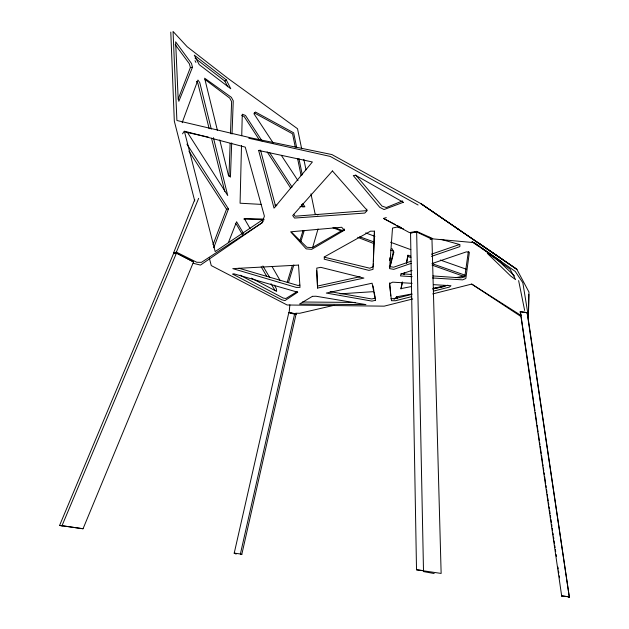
<?xml version="1.0" encoding="UTF-8"?>
<svg xmlns="http://www.w3.org/2000/svg" width="629" height="629" viewBox="0 0 629 629"><rect width="100%" height="100%" fill="white"/><g stroke="black" fill="none" stroke-linecap="round" stroke-linejoin="round"><path stroke-width="0.94" d="M386.292 217.603L383.501 218.412L409.448 232.62L416.642 231.362L433.444 238.934L474.376 242.652L515.245 271.421L522.833 282.759L528.407 316.804L528.832 294.396M528.407 316.804L528.965 292.076L516.834 269.314L478.064 242.55M241.497 145.511L240.074 203.214L261.357 204.401M241.74 135.73L242.275 114.219L245.459 115.437L262.057 140.959M373.319 263.708L373.217 266.657L369.828 268.229L323.974 257.119M373.39 261.75L374.42 231.323M228.964 176.458L230.135 143.428M230.473 133.71L231.614 101.654L229.727 98.108L205.007 79.506M231.7 142.885L230.434 177.134L228.398 175.129L219.765 139.96M232.022 134.079L233.257 100.813L231.354 97.314L204.614 78.177L217.437 130.455M317.566 288.066L316.757 268.111L320.766 267.341L363.892 278.081L317.566 288.066L316.694 270.824M389.65 260.665L389.815 257.741M289.867 304.829L289.143 312.582L296.424 313.887L295.756 313.234L299.774 313.273L334.235 305.269M468.338 251.639L464.807 276.839L460.908 277.884L432.862 275.942M402.34 281.949L400.932 288.632L411.5 286.525M403.944 274.315L404.345 272.404M406.358 262.859L407.962 255.225L410.737 256.192M390.098 266.492L393.4 251.128L390.648 250.067M400.988 288.994L402.458 282.327M404.14 274.716L404.565 272.805M406.664 263.292L407.962 255.225M288.829 312.534L234.224 553.135L240.388 553.984L294.647 313.832L288.687 312.503M389.933 267.294L393.911 252.119L391.891 248.471M312.566 247.708L318.046 228.932M288.491 282.563L293.822 264.919M300.843 241.717L304.216 230.576M287.201 282.295L292.375 265.407M299.836 241.009L302.997 230.686M366.809 209.135L366.322 210.684L295.119 216.211L293.649 214.308M568.742 597.55L568.978 596.842L561.666 595.867L520.285 311.74L527.094 312.605L527.951 316.945L569.339 597.22L527.094 312.605M182.158 122.71L197.931 80.048L199.786 82.651L211.289 129.126M213.75 247.724L228.469 208.891L186.931 144.127M213.034 244.618L226.542 209.205L188.959 151.204M178.125 99.288L190.383 67.515L189.384 63.804L175.177 44.62M228.358 242.692L236.583 221.754L243.533 233.438M175.279 253.802L173.588 252.874L194.754 199.582M192.466 67.279L178.833 101.332L178.149 98.328L175.625 41.813L191.515 63.482L192.466 67.279L190.383 67.515M173.588 252.874L176.372 252.135L198.654 198.332M59.582 525.451L83.044 528.753L193.543 261.923L176.458 253.086L173.549 253.573L59.582 525.451L62.428 525.868M59.629 525.459L62.019 525.671L176.458 253.086L193.528 261.9M182.536 133.835L184.266 131.147L245.247 147.131L264.408 216.156L262.049 222.8L200.486 265.076L193.127 263.276M263.213 221.274L262.049 222.8L201.437 262.356L196.775 262.277L176.372 252.135M227.69 86.739L224.899 81.141L226.275 79.859L194.298 55.163L199.236 64.638L230.764 88.744L226.275 79.859M394.037 299.215L396.679 296.809L411.932 293.947M502.422 259.447L421.005 203.702L516.834 269.314L421.005 203.702L331.915 154.569L251.734 138.058L176.898 120.501L173.046 31.45L187.167 46.727L228.13 78.515L297.525 128.725L301.676 148.829M297.132 291.604L285.92 298.492L283.192 298.044L240.136 275.195M344.519 229.082L312.236 247.645L306.866 247.252L291.785 232.471M402.56 200.91L386.285 207.531L382.023 206.1L355.755 175.011M411.122 261.192L393.636 267.223L389.32 266.515M431.376 254.21L458.981 244.681M411.232 263.347L393.801 269.346L389.571 268.614L392.512 228.068L396.954 227.069L403.535 228.901M431.415 256.404L459.854 246.615L459.925 244.618L441.126 239.382M412.019 270.384L400.948 274.15L400.5 275.927L412.137 276.666M432.304 263.472L466.427 251.852L469.383 252.198L465.845 278.498L462.574 279.866L432.508 277.955M411.909 294.341L394.886 298.665L390.947 298.657M432.721 289.057L447.856 285.212M411.547 296.66L395.437 300.741L391.474 300.717L389.532 283.655L392.677 282.162L412.105 283.349M433.35 291.148L449.46 287.076L450.977 285.723L433.491 284.654M412.734 298.964L384.201 306.158L287.099 304.986L211.258 265.58L209.315 257.976M432.705 293.924L471.695 284.08L519.947 314.791M375.301 298.177L371.731 298.979L330.131 291.644M317.653 286.046L360.04 276.705M455.671 277.704L465.279 275.793M433.326 288.263L445.819 285.778M299.915 285.11L297.989 285.472L238.926 268.245M432.996 288.719L443.476 286.785M173.58 253.613L176.458 253.086M416.65 231.967L410.548 232.982L416.516 569.788L441.141 573.428L431.966 239.224L416.65 231.967L423.49 570.613L416.516 569.788M226.542 209.205L228.469 208.891M410.564 232.903L416.752 231.983M258.629 150.441L312.385 161.975L274.024 208.152L258.629 150.441L260.524 150.197L275.746 206.776M430.181 239.366L431.966 239.209M340.037 293.829L374.003 291.628M302.525 302.014L355.306 302.431M243.816 219.081L264.227 219.78M274.897 205.156L276.831 205.266M300.057 206.556L304.892 206.831L302.746 203.537M400.948 273.741L411.586 274.472M562.208 596.253L561.666 595.867L569.166 596.874M62.019 525.671L83.075 528.761M434.175 573.53L423.545 571.588L423.356 570.589M208.325 137.106L184.541 131.87L215.173 251.569L263.693 219.073L244.272 218.452L250.098 228.547M248.785 138.246L330.288 156.44L418.088 205.007M290.079 313.1L296.007 314.429L241.795 554.424L240.388 553.984M234.224 553.135L235.914 553.622L236.001 554.251M234.255 553.135L235.883 553.622M240.333 553.976L241.843 554.424M432.013 263.63L465.311 275.274M410.808 249.65L390.546 242.236M440.339 260.06L466.175 269.173M408.135 256.624L410.894 257.607M432.068 265.116L464.288 276.54M333.802 227.383L342.097 230.395M359.615 236.756L374.373 242.11M317.873 214.953L315.113 213.915L310.962 193.818M365.708 232.911L374.908 236.362M332.922 227.729L342.082 231.275M357.665 237.306L374.161 243.682M294.584 313.816L296.062 314.437L294.647 313.832M241.764 115.469L244.115 116.467L259.643 140.338M383.501 218.412L395.444 224.6M397.151 225.489L401.412 227.698M251.435 278.167L276.666 291.408L276.296 288.522L274.307 285.181M429.261 237.243L430.951 238.147M254.25 112.898L292.564 133.82L295.268 147.084M471.695 284.08L520.419 316.159M472.206 241.725L479.4 246.576M472.025 241.795L500.951 261.546L482.632 248.785M455.388 227.226L458.808 229.648M561.728 595.875L562.255 596.261M514.53 275.966L495.51 257.906M195.045 58.151L224.899 81.141M235.34 223.594L236.598 224.592L242.495 234.727M568.978 596.842L569.418 597.228M196.421 81.345L197.836 83.177L209.158 128.709M273.285 143.113L253.927 113.715L255.445 112.017L293.672 132.829L296.605 147.147M281.344 155.363L298.012 180.68M269.55 152.485L292.037 187.065M267.136 151.864L290.684 188.079M301.385 204.535L302.989 207.004M187.631 132.711L227.729 195.525L213.404 137.665M262.891 265.988L269.841 277.672M261.177 266.798L266.586 276.084M271.013 283.687L274.944 290.433M271.964 266.413L280.219 280.715M195.021 60.691L195.926 62.405M396.679 296.809L397.347 298.696M194.731 200.973L174.319 121.153L170.789 32.11M211.517 138.199L224.734 191.318M521.04 315.428L520.207 311.748L527.141 312.621L528.006 316.937M303.846 159.357L306.024 169.885M298.948 158.61L302.274 174.846M297.58 158.453L301.055 175.515M518.634 280.589L524.649 310.474M373.013 285.857L373.893 290.598M374.247 292.493L375.128 297.234M520.285 311.74L521.071 316.285M521.213 317.26L530.506 380.451M530.797 382.393L533.659 401.837M533.942 403.779L534.941 410.588M535.232 412.53L536.804 423.223M537.087 425.165L538.086 431.974M538.377 433.916L539.375 440.725M539.658 442.667L539.949 444.609M540.232 446.551L541.231 453.36M541.522 455.302L542.52 462.111M542.811 464.053L543.094 465.995M543.377 467.945L543.81 470.854M544.093 472.804L544.384 474.746M544.667 476.688L545.665 483.497M545.956 485.439L546.239 487.381M546.522 489.331L546.955 492.248M547.238 494.19L547.529 496.132M547.812 498.074L548.244 500.991M548.527 502.941L548.81 504.883M549.101 506.825L549.384 508.767M549.675 510.717L550.1 513.634M550.391 515.576L550.674 517.518M550.957 519.46L551.389 522.377M551.672 524.327L551.963 526.269M552.246 528.211L552.529 530.161M552.962 533.07L553.245 535.02M553.536 536.962L553.819 538.904M554.102 540.854L554.534 543.77M554.817 545.713L555.108 547.655M555.391 549.597L555.682 551.547M556.107 554.464L556.39 556.406M557.97 567.099L558.253 569.041M558.536 570.983L558.827 572.933M559.252 575.85L559.543 577.792M389.681 282.853L390.727 295.874M374.459 231.181L373.005 269.393L368.924 270.384L324.187 259.179L324.65 256.75L370.52 231.165L374.459 231.181M332.442 170.962L292.705 215.558L294.553 218.059L364.789 213.066L367.265 210.487L332.442 170.962M297.69 292.21L284.976 300.591L281.839 299.829L232.628 274.071L234.043 273.851L297.69 292.21M312.424 296.345L299.522 304.051L365.921 304.593L315.947 296.235L312.424 296.345M344.393 230.206L311.654 249.351L306.197 248.864L290.653 231.81L341.681 227.266L344.393 230.206M403.299 202.294L384.036 209.543L379.759 207.326L353.294 175.577L355.621 175.287L403.299 202.294M375.489 300.292L371.983 301.11L326.309 293.059L372.093 283.223L375.489 300.292M298.531 265.092L232.801 268.63L296.251 287.414L300.017 287.398L298.531 265.092M488.088 253.416L487.318 253.361L510.866 276.194L515.583 279.606L510.04 269.133L488.088 253.416"/></g></svg>
